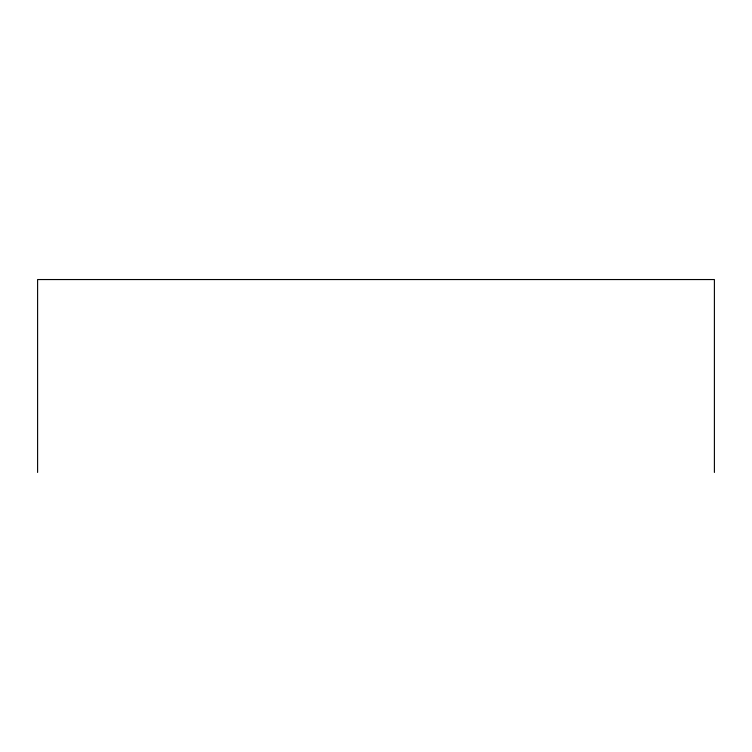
<?xml version="1.0" encoding="UTF-8"?>
<svg xmlns="http://www.w3.org/2000/svg" width="752" height="752" viewBox="0 0 752 752"><rect width="100%" height="100%" fill="white"/><g stroke="black" fill="none" stroke-linecap="round" stroke-linejoin="round"><path stroke-width="1.13" d="M714.4 472.453L714.4 279.547L37.6 279.547L37.6 472.453"/></g></svg>
